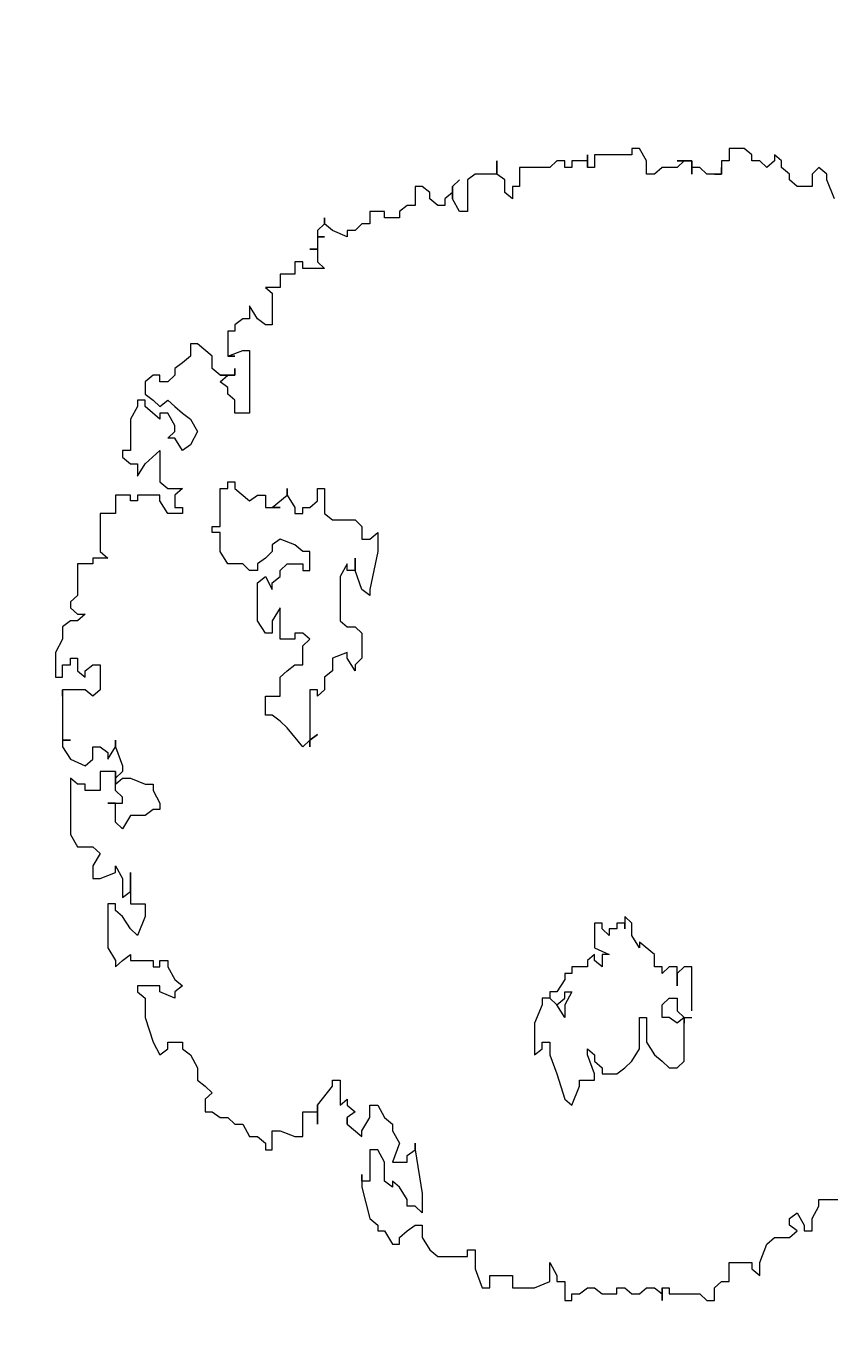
# Model space of a CAD drawing. Extents: x -30 to 1202, y 231 to 898.
# Drawn here: x 166.915 to 169.047, y 331.897 to 335.379 of the extents above; entities that cross this region are included whole.
import ezdxf

# ---------------------------------------------------------------- set-up
doc = ezdxf.new("R2010")
doc.units = 0
doc.header["$LTSCALE"] = 0.04
doc.layers.get('0').update_dxf_attribs({"linetype": 'CONTINUOUS'})
for name, color, linetype in [('0.5', 5, 'CONTINUOUS'), ('CONTORXXNP----00', 255, 'CONTINUOUS'), ('PISO', 1, 'CONTINUOUS')]:
    doc.layers.add(name, color=color, linetype=linetype)
doc.styles.get("Standard").update_dxf_attribs({"font": 'romans.shx'})

# ---------------------------------------------------------------- blocks, each defined once
blk = doc.blocks.new('ARB3')
at = {"color": 0}
for p, q in [((-0.4534, 0.1676), (-0.4702, 0.1607)), ((0.4302, 0.1537), (0.4302, 0.1737)), ((-0.4754, 0.1607), (-0.4812, 0.1537)), ((-0.4812, 0.1537), (-0.4754, 0.1476)), ((-0.4702, 0.1607), (-0.4754, 0.1607)), ((0.436, 0.1537), (0.4302, 0.1537)), ((0.447, 0.1476), (0.436, 0.1537)), ((-0.4754, 0.1476), (-0.4644, 0.1476)), ((-0.4644, 0.1476), (-0.4644, 0.1345)), ((0.4418, 0.1345), (0.4528, 0.1407)), ((0.4579, 0.1476), (0.447, 0.1476)), ((0.4528, 0.1407), (0.4579, 0.1407)), ((0.4579, 0.1407), (0.4579, 0.1476)), ((-0.4644, 0.1345), (-0.4702, 0.1276)), ((0.447, 0.1276), (0.4418, 0.1345)), ((0.4579, 0.1345), (0.4528, 0.1276)), ((0.4638, 0.1276), (0.4579, 0.1345)), ((-0.487, 0.1207), (-0.4922, 0.1145)), ((-0.4812, 0.1207), (-0.487, 0.1207)), ((-0.4754, 0.1276), (-0.4812, 0.1207)), ((-0.4702, 0.1276), (-0.4754, 0.1276)), ((0.4528, 0.1276), (0.447, 0.1276)), ((0.4638, 0.1145), (0.4638, 0.1276)), ((-0.4922, 0.1145), (-0.487, 0.1145)), ((-0.487, 0.1145), (-0.4812, 0.1076)), ((-0.4812, 0.1076), (-0.487, 0.1015)), ((0.4696, 0.1076), (0.4638, 0.1145)), ((0.4857, 0.1015), (0.4696, 0.1076)), ((-0.487, 0.0945), (-0.4922, 0.0945)), ((-0.487, 0.1015), (-0.487, 0.0945)), ((0.4973, 0.1015), (0.4857, 0.1015)), ((0.4857, 0.0745), (0.4857, 0.0945)), ((0.4857, 0.0945), (0.4915, 0.0945)), ((0.4915, 0.0945), (0.4973, 0.1015)), ((-0.498, 0.0745), (-0.487, 0.0745)), ((-0.487, 0.0745), (-0.487, 0.0676)), ((0.5025, 0.0745), (0.4857, 0.0745)), ((0.5025, 0.0676), (0.5025, 0.0745)), ((-0.487, 0.0676), (-0.4754, 0.0676)), ((-0.4754, 0.0676), (-0.4812, 0.0676)), ((-0.4812, 0.0676), (-0.4754, 0.0676)), ((-0.4754, 0.0676), (-0.4754, 0.0615)), ((-0.4754, 0.0615), (-0.4754, 0.0676)), ((-0.4754, 0.0676), (-0.4754, 0.0546)), ((0.5083, 0.0615), (0.5025, 0.0676)), ((0.5193, 0.0615), (0.5083, 0.0615)), ((0.5193, 0.0546), (0.5193, 0.0615)), ((-0.4754, 0.0546), (-0.4812, 0.0484)), ((-0.4812, 0.0484), (-0.4812, 0.0415)), ((0.5135, 0.0484), (0.5193, 0.0546)), ((0.5135, 0.0215), (0.5135, 0.0484)), ((-0.4754, 0.0415), (-0.487, 0.0415)), ((-0.487, 0.0415), (-0.487, 0.0284)), ((-0.4812, 0.0415), (-0.4754, 0.0415)), ((0.2635, 0.0415), (0.2248, 0.0415)), ((0.2248, 0.0415), (0.2248, 0.0346)), ((0.2693, 0.0346), (0.2693, 0.0415)), ((-0.487, 0.0284), (-0.487, 0.0346)), ((-0.487, 0.0346), (-0.4812, 0.0284)), ((-0.4812, 0.0284), (-0.4812, 0.0153)), ((0.2248, 0.0346), (0.2306, 0.0284)), ((0.2416, 0.0284), (0.2248, 0.0284)), ((0.2248, 0.0284), (0.2248, 0.0215)), ((0.2306, 0.0284), (0.2416, 0.0284)), ((0.2525, 0.0215), (0.2525, 0.0284)), ((0.2525, 0.0284), (0.2635, 0.0284)), ((0.2635, 0.0284), (0.2693, 0.0346)), ((0.3081, 0.0346), (0.2693, 0.0346)), ((0.2693, 0.0346), (0.2745, 0.0284)), ((0.2693, 0.0346), (0.2745, 0.0346)), ((0.2745, 0.0346), (0.2693, 0.0346)), ((0.2745, 0.0284), (0.2693, 0.0215)), ((0.3139, 0.0284), (0.3081, 0.0346)), ((0.3139, 0.0215), (0.3139, 0.0284)), ((-0.4812, 0.0153), (-0.4754, 0.0084)), ((0.2248, 0.0215), (0.2306, 0.0153)), ((0.2306, 0.0153), (0.2248, 0.0153)), ((0.2248, 0.0153), (0.2248, 0.0084)), ((0.2584, 0.0153), (0.2525, 0.0215)), ((0.2693, 0.0153), (0.2584, 0.0153)), ((0.2693, 0.0215), (0.2693, 0.0153)), ((0.3023, 0.0084), (0.3081, 0.0153)), ((0.3081, 0.0153), (0.3139, 0.0215)), ((0.5083, 0.0153), (0.5083, 0.0215)), ((0.5083, 0.0215), (0.5135, 0.0215)), ((0.5083, 0.0084), (0.5135, 0.0153)), ((0.5193, 0.0153), (0.5083, 0.0153)), ((0.5135, 0.0153), (0.5193, 0.0153)), ((-0.487, 0.0015), (-0.498, -0.0047)), ((-0.4754, 0.0015), (-0.487, 0.0015)), ((-0.4754, 0.0084), (-0.4754, 0.0015)), ((0.2138, 0.0084), (0.2028, -0.0047)), ((0.2248, 0.0084), (0.2138, 0.0084)), ((0.2693, -0.0047), (0.2693, 0.0015)), ((0.2693, 0.0015), (0.2913, 0.0015)), ((0.2913, 0.0015), (0.3023, 0.0084)), ((0.5083, 0.0015), (0.5083, 0.0084)), ((0.5135, -0.0047), (0.5083, 0.0015)), ((0.186, -0.0116), (0.1802, -0.0177)), ((0.197, -0.0116), (0.186, -0.0116)), ((0.208, -0.0047), (0.197, -0.0116)), ((0.2028, -0.0047), (0.208, -0.0047)), ((0.2971, -0.0047), (0.2693, -0.0047)), ((0.3081, -0.0116), (0.2971, -0.0047)), ((0.3139, -0.0177), (0.3081, -0.0116)), ((0.5083, -0.0177), (0.5135, -0.0116)), ((0.5135, -0.0116), (0.5135, -0.0047)), ((0.1802, -0.0177), (0.1912, -0.0177)), ((0.1912, -0.0177), (0.186, -0.0177)), ((0.186, -0.0177), (0.186, -0.0247)), ((0.3191, -0.0247), (0.3139, -0.0177)), ((0.5083, -0.0247), (0.5083, -0.0177)), ((0.186, -0.0247), (0.1912, -0.0247)), ((0.1912, -0.0247), (0.1912, -0.0316)), ((0.1912, -0.0316), (0.197, -0.0316)), ((0.197, -0.0316), (0.1912, -0.0377)), ((0.208, -0.0446), (0.2138, -0.0316)), ((0.2138, -0.0316), (0.2138, -0.0377)), ((0.3191, -0.0377), (0.3191, -0.0247)), ((0.5135, -0.0247), (0.5083, -0.0247)), ((0.5135, -0.0377), (0.5135, -0.0247)), ((-0.4922, -0.0446), (-0.4812, -0.0446)), ((-0.4812, -0.0446), (-0.4812, -0.0508)), ((0.1912, -0.0377), (0.186, -0.0377)), ((0.186, -0.0377), (0.186, -0.0446)), ((0.186, -0.0446), (0.208, -0.0446)), ((0.2138, -0.0377), (0.2248, -0.0377)), ((0.219, -0.0446), (0.2138, -0.0446)), ((0.2138, -0.0446), (0.219, -0.0508)), ((0.2248, -0.0377), (0.219, -0.0446)), ((0.2971, -0.0508), (0.3023, -0.0446)), ((0.3191, -0.0446), (0.3023, -0.0508)), ((0.3023, -0.0446), (0.3081, -0.0446)), ((0.3081, -0.0446), (0.3139, -0.0377)), ((0.3139, -0.0377), (0.3191, -0.0377)), ((0.3249, -0.0446), (0.3191, -0.0446)), ((0.3249, -0.0577), (0.3249, -0.0446)), ((0.5083, -0.0446), (0.5135, -0.0377)), ((0.5083, -0.0508), (0.5083, -0.0446)), ((-0.4812, -0.0508), (-0.4922, -0.0508)), ((-0.4922, -0.0508), (-0.487, -0.0508)), ((-0.487, -0.0508), (-0.487, -0.0646)), ((0.219, -0.0508), (0.2248, -0.0508)), ((0.2248, -0.0508), (0.2248, -0.0646)), ((0.3023, -0.0508), (0.2971, -0.0508)), ((0.3301, -0.0577), (0.3249, -0.0577)), ((0.3468, -0.0646), (0.3301, -0.0577)), ((0.5135, -0.0577), (0.5083, -0.0508)), ((0.5135, -0.0646), (0.5135, -0.0577)), ((-0.487, -0.0646), (-0.4812, -0.0646)), ((-0.4812, -0.0646), (-0.4812, -0.0708)), ((0.2248, -0.0646), (0.2306, -0.0646)), ((0.2306, -0.0646), (0.2306, -0.0708)), ((0.2467, -0.0708), (0.2467, -0.0646)), ((0.2467, -0.0646), (0.2584, -0.0708)), ((0.3417, -0.0708), (0.3468, -0.0646)), ((0.5193, -0.0646), (0.5135, -0.0646)), ((0.5193, -0.0708), (0.5193, -0.0646)), ((-0.4812, -0.0708), (-0.487, -0.0708)), ((-0.487, -0.0708), (-0.487, -0.0777)), ((-0.487, -0.0777), (-0.4812, -0.0839)), ((0.2306, -0.0708), (0.2358, -0.0708)), ((0.2358, -0.0708), (0.2467, -0.0777)), ((0.2525, -0.0708), (0.2467, -0.0708)), ((0.2467, -0.0777), (0.2467, -0.0839)), ((0.2584, -0.0777), (0.2525, -0.0708)), ((0.2525, -0.0839), (0.2584, -0.0777)), ((0.2584, -0.0777), (0.2525, -0.0839)), ((0.2584, -0.0708), (0.2693, -0.0708)), ((0.2693, -0.0708), (0.2584, -0.0777)), ((0.3023, -0.0839), (0.3191, -0.0777)), ((0.3191, -0.0777), (0.3417, -0.0708)), ((0.4857, -0.0839), (0.4973, -0.0777)), ((0.4973, -0.0777), (0.5025, -0.0777)), ((0.5025, -0.0777), (0.5025, -0.0708)), ((0.5025, -0.0708), (0.5193, -0.0708)), ((-0.4812, -0.0839), (-0.4812, -0.1108)), ((0.2467, -0.0839), (0.2525, -0.0839)), ((0.2525, -0.0839), (0.2525, -0.0908)), ((0.2525, -0.0908), (0.2584, -0.0908)), ((0.2584, -0.0908), (0.2745, -0.0977)), ((0.2913, -0.0908), (0.2913, -0.0839)), ((0.2913, -0.0839), (0.3023, -0.0839)), ((0.2971, -0.0908), (0.2913, -0.0908)), ((0.3023, -0.0977), (0.2971, -0.0908)), ((0.5025, -0.0839), (0.4857, -0.0839)), ((0.5083, -0.0977), (0.5025, -0.0839)), ((0.2745, -0.0977), (0.3023, -0.0977)), ((0.5083, -0.1169), (0.5083, -0.0977)), ((-0.4812, -0.1108), (-0.4644, -0.1108)), ((-0.4644, -0.1108), (-0.4644, -0.1169)), ((-0.4702, -0.1238), (-0.4754, -0.1308)), ((-0.4592, -0.1238), (-0.4702, -0.1238)), ((-0.4644, -0.1169), (-0.4534, -0.1169)), ((-0.4534, -0.1169), (-0.4592, -0.1238)), ((0.4973, -0.1369), (0.4973, -0.1169)), ((0.4973, -0.1169), (0.5083, -0.1169)), ((-0.4754, -0.1308), (-0.487, -0.1308)), ((-0.487, -0.1308), (-0.4754, -0.1308)), ((-0.4754, -0.1308), (-0.4754, -0.15)), ((0.5083, -0.1369), (0.4973, -0.1369)), ((0.5083, -0.1438), (0.5083, -0.1369)), ((-0.4754, -0.15), (-0.4702, -0.1569)), ((0.4747, -0.1569), (0.4747, -0.15)), ((0.4747, -0.15), (0.4915, -0.15)), ((0.4915, -0.15), (0.5083, -0.1438)), ((-0.4702, -0.1569), (-0.4424, -0.1569)), ((-0.4424, -0.1569), (-0.4424, -0.1638)), ((0.4805, -0.1569), (0.4747, -0.1569)), ((0.4805, -0.1831), (0.4805, -0.1569)), ((-0.4644, -0.17), (-0.4702, -0.1638)), ((-0.4702, -0.1638), (-0.4644, -0.17)), ((-0.4534, -0.17), (-0.4644, -0.17)), ((-0.4644, -0.17), (-0.4592, -0.17)), ((-0.4592, -0.17), (-0.4534, -0.1769)), ((-0.4424, -0.1638), (-0.4534, -0.17)), ((-0.4534, -0.1769), (-0.4476, -0.1769)), ((-0.4476, -0.1831), (-0.4534, -0.19)), ((-0.4476, -0.1769), (-0.4476, -0.1831)), ((0.4747, -0.19), (0.4805, -0.1831)), ((-0.4592, -0.19), (-0.4644, -0.1969)), ((-0.4644, -0.1969), (-0.4644, -0.2031)), ((-0.4534, -0.19), (-0.4592, -0.19)), ((0.3862, -0.2031), (0.425, -0.1969)), ((0.425, -0.1969), (0.4418, -0.1969)), ((0.4418, -0.1969), (0.436, -0.2031)), ((0.4528, -0.2031), (0.4528, -0.1969)), ((0.4528, -0.1969), (0.4638, -0.1969)), ((0.4638, -0.1969), (0.4747, -0.19)), ((-0.4644, -0.2031), (-0.4476, -0.2031)), ((-0.4476, -0.2031), (-0.4476, -0.21)), ((0.3862, -0.2031), (0.3804, -0.2031)), ((0.3804, -0.2031), (0.3862, -0.2031)), ((0.3914, -0.21), (0.3862, -0.2031)), ((0.436, -0.2031), (0.436, -0.21)), ((0.4579, -0.21), (0.4528, -0.2031)), ((-0.4476, -0.21), (-0.4424, -0.2169)), ((-0.4424, -0.2169), (-0.4366, -0.2169)), ((-0.4366, -0.2169), (-0.4366, -0.23)), ((0.3695, -0.223), (0.3804, -0.2169)), ((0.3804, -0.2169), (0.3972, -0.223)), ((0.3972, -0.21), (0.3914, -0.21)), ((0.3972, -0.223), (0.3972, -0.21)), ((0.4192, -0.2169), (0.414, -0.223)), ((0.4302, -0.21), (0.4192, -0.2169)), ((0.436, -0.21), (0.4302, -0.21)), ((0.4638, -0.2169), (0.4579, -0.21)), ((0.4696, -0.2169), (0.4638, -0.2169)), ((0.4696, -0.223), (0.4696, -0.2169)), ((-0.4366, -0.23), (-0.4424, -0.23)), ((-0.4424, -0.23), (-0.4424, -0.243)), ((0.3468, -0.2361), (0.3578, -0.23)), ((0.3578, -0.23), (0.3636, -0.223)), ((0.3636, -0.223), (0.3695, -0.223)), ((0.3972, -0.23), (0.3862, -0.2361)), ((0.414, -0.23), (0.3972, -0.23)), ((0.414, -0.223), (0.4192, -0.223)), ((0.4192, -0.223), (0.414, -0.23)), ((0.4579, -0.23), (0.4696, -0.223)), ((0.4579, -0.2361), (0.4579, -0.23)), ((-0.4424, -0.243), (-0.4315, -0.243)), ((-0.4315, -0.243), (-0.4315, -0.25)), ((-0.1531, -0.243), (-0.1589, -0.2361)), ((-0.1589, -0.2361), (-0.1421, -0.2361)), ((-0.1531, -0.25), (-0.1531, -0.243)), ((-0.1421, -0.2361), (-0.1085, -0.243)), ((-0.1085, -0.243), (-0.1033, -0.243)), ((-0.1033, -0.243), (-0.1085, -0.25)), ((0.3468, -0.243), (0.3468, -0.2361)), ((0.3578, -0.243), (0.3468, -0.243)), ((0.3695, -0.25), (0.3578, -0.243)), ((0.3862, -0.2361), (0.3862, -0.243)), ((0.3862, -0.243), (0.414, -0.243)), ((0.414, -0.243), (0.414, -0.25)), ((0.4192, -0.25), (0.447, -0.243)), ((0.447, -0.243), (0.4528, -0.2361)), ((0.4528, -0.2361), (0.4579, -0.2361)), ((-0.4315, -0.25), (-0.4256, -0.2561)), ((-0.1699, -0.2561), (-0.1641, -0.25)), ((-0.1641, -0.25), (-0.1531, -0.25)), ((-0.1085, -0.25), (-0.1253, -0.2561)), ((-0.0756, -0.2561), (-0.0698, -0.25)), ((-0.0698, -0.25), (-0.0478, -0.25)), ((-0.0478, -0.25), (-0.042, -0.2561)), ((0.3636, -0.263), (0.3746, -0.25)), ((0.3746, -0.25), (0.3695, -0.25)), ((0.414, -0.25), (0.4082, -0.25)), ((0.4082, -0.25), (0.4192, -0.25)), ((-0.4256, -0.2561), (-0.4256, -0.263)), ((-0.4256, -0.263), (-0.4198, -0.263)), ((-0.4198, -0.263), (-0.4256, -0.2761)), ((-0.1699, -0.2761), (-0.1699, -0.2561)), ((-0.1253, -0.2561), (-0.1363, -0.2561)), ((-0.1363, -0.2561), (-0.1253, -0.2561)), ((-0.1253, -0.263), (-0.1311, -0.263)), ((-0.1311, -0.263), (-0.1201, -0.2692)), ((-0.1253, -0.2561), (-0.1253, -0.263)), ((-0.0807, -0.2692), (-0.0756, -0.263)), ((-0.0756, -0.263), (-0.0756, -0.2561)), ((-0.0478, -0.263), (-0.053, -0.263)), ((-0.053, -0.263), (-0.0478, -0.2761)), ((-0.0368, -0.2561), (-0.0478, -0.263)), ((-0.042, -0.2561), (-0.0368, -0.2561)), ((0.3468, -0.2692), (0.3417, -0.263)), ((0.3417, -0.263), (0.3468, -0.263)), ((0.3468, -0.263), (0.3527, -0.2561)), ((0.3527, -0.2561), (0.3578, -0.263)), ((0.3578, -0.263), (0.3636, -0.263)), ((0.3636, -0.263), (0.3578, -0.263)), ((0.3578, -0.263), (0.3636, -0.263)), ((-0.4256, -0.2761), (-0.4315, -0.283)), ((-0.1757, -0.283), (-0.1699, -0.2761)), ((-0.1201, -0.2692), (-0.0807, -0.2692)), ((-0.0478, -0.2761), (-0.0368, -0.2761)), ((-0.0368, -0.2761), (-0.031, -0.283)), ((0.3249, -0.2761), (0.3249, -0.2692)), ((0.3249, -0.2692), (0.3468, -0.2692)), ((0.3301, -0.2761), (0.3249, -0.2761)), ((0.3468, -0.2892), (0.3301, -0.2761)), ((-0.4315, -0.283), (-0.4366, -0.283)), ((-0.4366, -0.283), (-0.4315, -0.283)), ((-0.4315, -0.283), (-0.4256, -0.2892)), ((-0.4256, -0.2892), (-0.4198, -0.2892)), ((-0.4198, -0.2892), (-0.4198, -0.283)), ((-0.4198, -0.283), (-0.4198, -0.2892)), ((-0.4198, -0.2892), (-0.4089, -0.2892)), ((-0.4089, -0.2892), (-0.4089, -0.2961)), ((-0.4089, -0.2961), (-0.4089, -0.2892)), ((-0.4089, -0.2892), (-0.3979, -0.2892)), ((-0.3979, -0.2892), (-0.3921, -0.283)), ((-0.3921, -0.283), (-0.3921, -0.3022)), ((-0.1976, -0.2892), (-0.1976, -0.283)), ((-0.1976, -0.283), (-0.1757, -0.283)), ((-0.1867, -0.2892), (-0.1976, -0.2892)), ((-0.1809, -0.2961), (-0.1867, -0.2892)), ((-0.031, -0.283), (-0.02, -0.283)), ((-0.02, -0.283), (-0.0142, -0.2892)), ((-0.0142, -0.2892), (-0.02, -0.2892)), ((-0.02, -0.2892), (-0.02, -0.2961)), ((0.0245, -0.2961), (0.0194, -0.2892)), ((0.0194, -0.2892), (0.0245, -0.2961)), ((0.3636, -0.2892), (0.3468, -0.2892)), ((0.3527, -0.3022), (0.3527, -0.2892)), ((0.3527, -0.2892), (0.3636, -0.2892)), ((-0.1809, -0.3022), (-0.1809, -0.2961)), ((-0.1253, -0.2961), (-0.1421, -0.2961)), ((-0.1421, -0.2961), (-0.1421, -0.3022)), ((-0.1253, -0.3022), (-0.1253, -0.2961)), ((-0.0646, -0.2961), (-0.0698, -0.3022)), ((-0.0588, -0.3022), (-0.0646, -0.2961)), ((-0.02, -0.2961), (0.0304, -0.2961)), ((0.0304, -0.2961), (0.0245, -0.2961)), ((0.0245, -0.2961), (0.0304, -0.3022)), ((-0.3921, -0.3022), (-0.3979, -0.3022)), ((-0.3979, -0.3022), (-0.3979, -0.3092)), ((-0.3979, -0.3092), (-0.3869, -0.3092)), ((-0.3869, -0.3092), (-0.3869, -0.3222)), ((-0.1918, -0.3161), (-0.1809, -0.3092)), ((-0.1757, -0.3022), (-0.1809, -0.3022)), ((-0.1809, -0.3092), (-0.1757, -0.3092)), ((-0.1757, -0.3092), (-0.1757, -0.3022)), ((-0.1479, -0.3092), (-0.1531, -0.3222)), ((-0.1421, -0.3022), (-0.1479, -0.3092)), ((-0.1311, -0.3161), (-0.1311, -0.3022)), ((-0.1311, -0.3022), (-0.1253, -0.3022)), ((-0.0698, -0.3022), (-0.0698, -0.3092)), ((-0.0698, -0.3092), (-0.0646, -0.3092)), ((-0.0646, -0.3092), (-0.0646, -0.3222)), ((-0.042, -0.3022), (-0.0588, -0.3022)), ((-0.042, -0.3092), (-0.042, -0.3022)), ((-0.0368, -0.3161), (-0.042, -0.3092)), ((0.0304, -0.3022), (0.0136, -0.3161)), ((0.3746, -0.3022), (0.3527, -0.3022)), ((0.3695, -0.3222), (0.3746, -0.3092)), ((0.3746, -0.3092), (0.3746, -0.3022)), ((-0.3869, -0.3222), (-0.3753, -0.3222)), ((-0.3753, -0.3222), (-0.3753, -0.3353)), ((-0.1918, -0.3161), (-0.1976, -0.3161)), ((-0.1976, -0.3161), (-0.1918, -0.3161)), ((-0.1809, -0.3292), (-0.1918, -0.3161)), ((-0.1809, -0.3353), (-0.1809, -0.3222)), ((-0.1809, -0.3222), (-0.1809, -0.3292)), ((-0.1809, -0.3292), (-0.1809, -0.3222)), ((-0.1809, -0.3222), (-0.1809, -0.3292)), ((-0.1531, -0.3222), (-0.1479, -0.3292)), ((-0.1253, -0.3222), (-0.1311, -0.3161)), ((-0.1201, -0.3222), (-0.1253, -0.3222)), ((-0.1143, -0.3292), (-0.1201, -0.3222)), ((-0.0646, -0.3222), (-0.0924, -0.3222)), ((-0.0924, -0.3222), (-0.0807, -0.3292)), ((-0.031, -0.3222), (-0.0368, -0.3161)), ((-0.0142, -0.3222), (-0.031, -0.3222)), ((-0.0142, -0.3353), (-0.0142, -0.3222)), ((0.0078, -0.3222), (0.0026, -0.3292)), ((0.0136, -0.3161), (0.0078, -0.3222)), ((0.3695, -0.3292), (0.3695, -0.3222)), ((-0.3753, -0.3353), (-0.3701, -0.3292)), ((-0.3701, -0.3292), (-0.3423, -0.3292)), ((-0.3423, -0.3353), (-0.3475, -0.3422)), ((-0.3423, -0.3292), (-0.3423, -0.3353)), ((-0.1918, -0.3422), (-0.1918, -0.3353)), ((-0.1918, -0.3353), (-0.1809, -0.3353)), ((-0.1479, -0.3292), (-0.1421, -0.3292)), ((-0.1421, -0.3292), (-0.1363, -0.3353)), ((-0.1363, -0.3353), (-0.1311, -0.3422)), ((-0.1201, -0.3353), (-0.1085, -0.3292)), ((-0.1143, -0.3422), (-0.1201, -0.3353)), ((-0.1085, -0.3292), (-0.1143, -0.3292)), ((-0.0807, -0.3292), (-0.0698, -0.3292)), ((-0.0698, -0.3353), (-0.0807, -0.3422)), ((-0.0698, -0.3292), (-0.0698, -0.3353)), ((0.0026, -0.3353), (-0.0142, -0.3353)), ((0.0026, -0.3292), (0.0026, -0.3353)), ((0.3862, -0.3292), (0.3695, -0.3292)), ((0.3746, -0.3422), (0.3804, -0.3353)), ((0.3804, -0.3353), (0.3862, -0.3353)), ((0.3862, -0.3353), (0.3862, -0.3292)), ((-0.3475, -0.3422), (-0.3591, -0.3492)), ((-0.1867, -0.3492), (-0.1918, -0.3422)), ((-0.1311, -0.3422), (-0.1253, -0.3422)), ((-0.1253, -0.3422), (-0.1253, -0.3492)), ((-0.0807, -0.3422), (-0.1143, -0.3422)), ((0.3746, -0.3492), (0.3746, -0.3422)), ((-0.3591, -0.3492), (-0.3475, -0.3492)), ((-0.3475, -0.3492), (-0.3475, -0.3553)), ((-0.3475, -0.3553), (-0.3423, -0.3622)), ((-0.3197, -0.3553), (-0.3197, -0.3492)), ((-0.3197, -0.3492), (-0.2642, -0.3492)), ((-0.3146, -0.3684), (-0.3197, -0.3553)), ((-0.2642, -0.3492), (-0.2642, -0.3622)), ((-0.1976, -0.3622), (-0.1867, -0.3492)), ((-0.1253, -0.3492), (-0.1311, -0.3553)), ((-0.1311, -0.3553), (-0.1311, -0.3684)), ((0.3636, -0.3553), (0.3746, -0.3492)), ((0.3636, -0.3622), (0.3636, -0.3553)), ((-0.3423, -0.3622), (-0.3365, -0.3622)), ((-0.3365, -0.3622), (-0.3365, -0.3684)), ((-0.3365, -0.3684), (-0.3146, -0.3684)), ((-0.3146, -0.3684), (-0.3146, -0.3622)), ((-0.3146, -0.3622), (-0.3146, -0.3684)), ((-0.2978, -0.3622), (-0.3036, -0.3622)), ((-0.3036, -0.3622), (-0.2978, -0.3622)), ((-0.2978, -0.3684), (-0.2978, -0.3622)), ((-0.2978, -0.3622), (-0.2978, -0.3753)), ((-0.2919, -0.3753), (-0.2978, -0.3684)), ((-0.2868, -0.3684), (-0.2919, -0.3753)), ((-0.281, -0.3684), (-0.2868, -0.3684)), ((-0.2758, -0.3622), (-0.281, -0.3684)), ((-0.2642, -0.3622), (-0.2758, -0.3622)), ((-0.2035, -0.3684), (-0.2035, -0.3622)), ((-0.2035, -0.3622), (-0.1976, -0.3622)), ((-0.1976, -0.3684), (-0.2035, -0.3684)), ((-0.1976, -0.3753), (-0.1976, -0.3684)), ((-0.1311, -0.3684), (-0.1421, -0.3753)), ((0.3578, -0.3684), (0.3636, -0.3622)), ((0.3578, -0.3753), (0.3578, -0.3684)), ((-0.3146, -0.3822), (-0.3255, -0.3953)), ((-0.3036, -0.3822), (-0.3146, -0.3822)), ((-0.2978, -0.3753), (-0.3036, -0.3822)), ((-0.1641, -0.3753), (-0.1976, -0.3753)), ((-0.1641, -0.3822), (-0.1641, -0.3753)), ((-0.1589, -0.3822), (-0.1641, -0.3822)), ((-0.1421, -0.3753), (-0.1589, -0.3753)), ((-0.1589, -0.3753), (-0.1589, -0.3822)), ((0.3301, -0.3884), (0.3359, -0.3822)), ((0.3359, -0.3822), (0.3417, -0.3884)), ((0.3527, -0.3822), (0.3578, -0.3753)), ((0.3527, -0.3884), (0.3527, -0.3822)), ((0.3249, -0.3953), (0.3301, -0.3884)), ((0.3417, -0.3884), (0.3527, -0.3884)), ((-0.3255, -0.3953), (-0.3255, -0.4014)), ((-0.3255, -0.4014), (-0.3146, -0.4014)), ((-0.3146, -0.4014), (-0.3087, -0.4084)), ((-0.2642, -0.4084), (-0.259, -0.4014)), ((-0.259, -0.4014), (-0.248, -0.3953)), ((-0.248, -0.3953), (-0.2364, -0.4014)), ((-0.2364, -0.4014), (-0.2312, -0.4084)), ((0.2971, -0.4084), (0.3023, -0.4014)), ((0.3023, -0.4014), (0.3139, -0.3953)), ((0.3139, -0.3953), (0.3249, -0.3953)), ((-0.3087, -0.4084), (-0.3036, -0.4153)), ((-0.3036, -0.4153), (-0.2978, -0.4153)), ((-0.2978, -0.4153), (-0.2919, -0.4214)), ((-0.2758, -0.4214), (-0.27, -0.4153)), ((-0.27, -0.4153), (-0.2642, -0.4084)), ((-0.2532, -0.4153), (-0.2642, -0.4214)), ((-0.248, -0.4153), (-0.2532, -0.4153)), ((-0.2422, -0.4214), (-0.248, -0.4153)), ((-0.2312, -0.4084), (-0.2422, -0.4153)), ((-0.2422, -0.4153), (-0.2422, -0.4214)), ((-0.1976, -0.4214), (-0.1976, -0.4084)), ((-0.1976, -0.4084), (-0.1918, -0.4153)), ((-0.1918, -0.4153), (-0.1809, -0.4153)), ((-0.1809, -0.4153), (-0.1809, -0.4084)), ((-0.1809, -0.4084), (-0.1757, -0.4084)), ((-0.1757, -0.4084), (-0.1757, -0.4214)), ((0.2248, -0.4214), (0.2358, -0.4153)), ((0.2358, -0.4153), (0.2416, -0.4084)), ((0.2416, -0.4084), (0.2467, -0.4153)), ((0.2467, -0.4153), (0.2525, -0.4153)), ((0.2525, -0.4153), (0.2467, -0.4284)), ((0.2913, -0.4214), (0.2913, -0.4084)), ((0.2913, -0.4084), (0.2971, -0.4084)), ((-0.2919, -0.4284), (-0.2978, -0.4284)), ((-0.2978, -0.4284), (-0.2978, -0.4345)), ((-0.2919, -0.4214), (-0.2919, -0.4284)), ((-0.27, -0.4284), (-0.2758, -0.4214)), ((-0.2758, -0.4345), (-0.27, -0.4284)), ((-0.259, -0.4284), (-0.27, -0.4414)), ((-0.2642, -0.4214), (-0.2642, -0.4284)), ((-0.2642, -0.4284), (-0.259, -0.4284)), ((-0.2196, -0.4414), (-0.2312, -0.4284)), ((-0.2312, -0.4284), (-0.2035, -0.4284)), ((-0.2035, -0.4284), (-0.1976, -0.4214)), ((-0.1867, -0.4284), (-0.1918, -0.4284)), ((-0.1918, -0.4284), (-0.1918, -0.4484)), ((-0.1757, -0.4214), (-0.1867, -0.4284)), ((0.0691, -0.4345), (0.0801, -0.4284)), ((0.0801, -0.4284), (0.0859, -0.4284)), ((0.0859, -0.4284), (0.0859, -0.4345)), ((0.219, -0.4284), (0.219, -0.4214)), ((0.219, -0.4214), (0.2248, -0.4214)), ((0.2248, -0.4284), (0.219, -0.4284)), ((0.2248, -0.4345), (0.2248, -0.4284)), ((0.2467, -0.4284), (0.2416, -0.4284)), ((0.2416, -0.4284), (0.2416, -0.4484)), ((0.2971, -0.4214), (0.2913, -0.4214)), ((0.2913, -0.4345), (0.3023, -0.4284)), ((0.3023, -0.4284), (0.2971, -0.4214)), ((-0.2978, -0.4345), (-0.2919, -0.4414)), ((-0.281, -0.4414), (-0.2758, -0.4345)), ((0.0633, -0.4414), (0.0633, -0.4345)), ((0.0633, -0.4345), (0.0691, -0.4345)), ((0.0859, -0.4345), (0.0911, -0.4414)), ((0.219, -0.4545), (0.219, -0.4345)), ((0.219, -0.4345), (0.2248, -0.4345)), ((0.2693, -0.4414), (0.2913, -0.4345)), ((-0.2919, -0.4414), (-0.281, -0.4414)), ((-0.27, -0.4414), (-0.2758, -0.4414)), ((-0.2758, -0.4414), (-0.2758, -0.4484)), ((-0.2758, -0.4484), (-0.27, -0.4484)), ((-0.27, -0.4484), (-0.259, -0.4545)), ((-0.2086, -0.4484), (-0.2196, -0.4414)), ((-0.2196, -0.4545), (-0.2196, -0.4484)), ((-0.2196, -0.4484), (-0.2086, -0.4484)), ((-0.1918, -0.4484), (-0.1867, -0.4484)), ((-0.1867, -0.4484), (-0.1867, -0.4545)), ((0.0581, -0.4545), (0.0633, -0.4414)), ((0.0911, -0.4414), (0.0911, -0.4545)), ((0.1692, -0.4545), (0.1692, -0.4414)), ((0.1692, -0.4414), (0.1802, -0.4414)), ((0.1802, -0.4414), (0.197, -0.4484)), ((0.197, -0.4484), (0.1912, -0.4545)), ((0.2416, -0.4484), (0.2467, -0.4484)), ((0.2467, -0.4484), (0.2525, -0.4414)), ((0.2525, -0.4414), (0.2693, -0.4414)), ((-0.259, -0.4545), (-0.2312, -0.4545)), ((-0.2312, -0.4545), (-0.2312, -0.4614)), ((-0.2312, -0.4614), (-0.2254, -0.4614)), ((-0.2254, -0.4614), (-0.2196, -0.4545)), ((-0.1867, -0.4545), (-0.1918, -0.4545)), ((-0.1918, -0.4545), (-0.1918, -0.4676)), ((0.0304, -0.4676), (0.0472, -0.4614)), ((0.0472, -0.4614), (0.0523, -0.4614)), ((0.0523, -0.4614), (0.0581, -0.4676)), ((0.0581, -0.4614), (0.0581, -0.4545)), ((0.0633, -0.4676), (0.0581, -0.4614)), ((0.0749, -0.4614), (0.0691, -0.4676)), ((0.0801, -0.4614), (0.0749, -0.4614)), ((0.0801, -0.4745), (0.0801, -0.4614)), ((0.0911, -0.4545), (0.1027, -0.4614)), ((0.1027, -0.4614), (0.0969, -0.4676)), ((0.1356, -0.4676), (0.1466, -0.4614)), ((0.1582, -0.4545), (0.1415, -0.4545)), ((0.1415, -0.4545), (0.1692, -0.4545)), ((0.1466, -0.4614), (0.1634, -0.4614)), ((0.1634, -0.4614), (0.1582, -0.4545)), ((0.1802, -0.4614), (0.175, -0.4676)), ((0.1912, -0.4545), (0.1802, -0.4614)), ((0.219, -0.4614), (0.2138, -0.4545)), ((0.2138, -0.4545), (0.219, -0.4545)), ((0.2248, -0.4676), (0.219, -0.4614)), ((-0.1918, -0.4676), (-0.1757, -0.4676)), ((-0.1757, -0.4676), (-0.1757, -0.4814)), ((-0.1421, -0.4814), (-0.1363, -0.4745)), ((-0.1363, -0.4745), (-0.1363, -0.4876)), ((0.0304, -0.4676), (0.0245, -0.4676)), ((0.0245, -0.4676), (0.0304, -0.4676)), ((0.0413, -0.4745), (0.0304, -0.4676)), ((0.0304, -0.4814), (0.0355, -0.4745)), ((0.0355, -0.4745), (0.0413, -0.4745)), ((0.0691, -0.4676), (0.0523, -0.4676)), ((0.0523, -0.4676), (0.0523, -0.4814)), ((0.0581, -0.4676), (0.0633, -0.4676)), ((0.0969, -0.4676), (0.0801, -0.4676)), ((0.0801, -0.4676), (0.0801, -0.4745)), ((0.1415, -0.4676), (0.1356, -0.4676)), ((0.1466, -0.4814), (0.1415, -0.4676)), ((0.175, -0.4676), (0.1692, -0.4676)), ((0.1692, -0.4676), (0.1692, -0.4745)), ((0.1692, -0.4745), (0.208, -0.4745)), ((0.208, -0.4745), (0.219, -0.4676)), ((0.219, -0.4676), (0.2248, -0.4676)), ((-0.1757, -0.4814), (-0.1421, -0.4814)), ((-0.042, -0.4876), (-0.042, -0.4814)), ((-0.042, -0.4814), (-0.02, -0.4814)), ((-0.02, -0.4814), (-0.0142, -0.4876)), ((0.0304, -0.4876), (0.0304, -0.4814)), ((0.0523, -0.4814), (0.0691, -0.4814)), ((0.0691, -0.4814), (0.0691, -0.4945)), ((0.1188, -0.4876), (0.1247, -0.4814)), ((0.1247, -0.4814), (0.1356, -0.4876)), ((0.1466, -0.4876), (0.1466, -0.4814)), ((-0.1363, -0.4876), (-0.1311, -0.4876)), ((-0.1311, -0.4876), (-0.1311, -0.5014)), ((-0.0866, -0.5014), (-0.0866, -0.4945)), ((-0.0866, -0.4945), (-0.0807, -0.5014)), ((-0.0368, -0.4945), (-0.042, -0.4876)), ((-0.0368, -0.5014), (-0.031, -0.4945)), ((-0.031, -0.4945), (-0.0368, -0.4945)), ((-0.0142, -0.4876), (-0.02, -0.4945)), ((-0.02, -0.4945), (-0.02, -0.5145)), ((0.0413, -0.4876), (0.0304, -0.4876)), ((0.0472, -0.4945), (0.0413, -0.4876)), ((0.0413, -0.5076), (0.0472, -0.4945)), ((0.0691, -0.4945), (0.0633, -0.4945)), ((0.0633, -0.4945), (0.0633, -0.5014)), ((0.1188, -0.5014), (0.1188, -0.4876)), ((0.1356, -0.4876), (0.1466, -0.4876)), ((-0.1311, -0.5014), (-0.1033, -0.5014)), ((-0.1033, -0.5014), (-0.0975, -0.5076)), ((-0.0975, -0.5076), (-0.0924, -0.5076)), ((-0.0924, -0.5076), (-0.0866, -0.5014)), ((-0.0807, -0.5014), (-0.0807, -0.5076)), ((-0.0807, -0.5076), (-0.0756, -0.5145)), ((-0.0478, -0.5076), (-0.0478, -0.5014)), ((-0.0478, -0.5014), (-0.0368, -0.5014)), ((-0.042, -0.5076), (-0.0478, -0.5076)), ((-0.042, -0.5145), (-0.042, -0.5076)), ((0.0245, -0.5145), (0.0245, -0.5076)), ((0.0245, -0.5076), (0.0245, -0.5145)), ((0.0304, -0.5145), (0.0413, -0.5076)), ((0.0633, -0.5014), (0.0581, -0.5076)), ((0.0581, -0.5076), (0.1079, -0.5076)), ((0.1079, -0.5076), (0.1188, -0.5014)), ((-0.0756, -0.5145), (-0.0646, -0.5145)), ((-0.0646, -0.5145), (-0.053, -0.5206)), ((-0.053, -0.5206), (-0.031, -0.5206)), ((-0.031, -0.5145), (-0.042, -0.5145)), ((-0.031, -0.5206), (-0.031, -0.5145)), ((-0.02, -0.5145), (-0.0142, -0.5145)), ((-0.0142, -0.5145), (-0.02, -0.5145)), ((-0.02, -0.5145), (0.0245, -0.5145)), ((0.0245, -0.5145), (0.0304, -0.5145))]:
    blk.add_line(p, q, dxfattribs=at)
for p, q in [((-0.4922, 0.0945), (-0.498, 0.0876)), ((-0.498, 0.0876), (-0.498, 0.0745)), ((-0.498, -0.0047), (-0.498, -0.0116)), ((-0.498, -0.0116), (-0.4922, -0.0116)), ((-0.4922, -0.0116), (-0.4922, -0.0446))]:
    blk.add_line(p, q)
at = {"layer": 'CONTORXXNP----00'}
for p, q in [((-0.4534, 0.1676), (-0.4702, 0.1607)), ((0.4302, 0.1537), (0.4302, 0.1737)), ((-0.4754, 0.1607), (-0.4812, 0.1537)), ((-0.4812, 0.1537), (-0.4754, 0.1476)), ((-0.4702, 0.1607), (-0.4754, 0.1607)), ((0.436, 0.1537), (0.4302, 0.1537)), ((0.447, 0.1476), (0.436, 0.1537)), ((-0.4754, 0.1476), (-0.4644, 0.1476)), ((-0.4644, 0.1476), (-0.4644, 0.1345)), ((0.4418, 0.1345), (0.4528, 0.1407)), ((0.4579, 0.1476), (0.447, 0.1476)), ((0.4528, 0.1407), (0.4579, 0.1407)), ((0.4579, 0.1407), (0.4579, 0.1476)), ((-0.4644, 0.1345), (-0.4702, 0.1276)), ((0.447, 0.1276), (0.4418, 0.1345)), ((0.4579, 0.1345), (0.4528, 0.1276)), ((0.4638, 0.1276), (0.4579, 0.1345)), ((-0.487, 0.1207), (-0.4922, 0.1145)), ((-0.4812, 0.1207), (-0.487, 0.1207)), ((-0.4754, 0.1276), (-0.4812, 0.1207)), ((-0.4702, 0.1276), (-0.4754, 0.1276)), ((0.4528, 0.1276), (0.447, 0.1276)), ((0.4638, 0.1145), (0.4638, 0.1276)), ((-0.4922, 0.1145), (-0.487, 0.1145)), ((-0.487, 0.1145), (-0.4812, 0.1076)), ((-0.4812, 0.1076), (-0.487, 0.1015)), ((0.4696, 0.1076), (0.4638, 0.1145)), ((0.4857, 0.1015), (0.4696, 0.1076)), ((-0.4922, 0.0945), (-0.498, 0.0876)), ((-0.487, 0.0945), (-0.4922, 0.0945)), ((-0.487, 0.1015), (-0.487, 0.0945)), ((0.4973, 0.1015), (0.4857, 0.1015)), ((0.4857, 0.0945), (0.4915, 0.0945)), ((0.4857, 0.0745), (0.4857, 0.0945)), ((0.4915, 0.0945), (0.4973, 0.1015)), ((-0.498, 0.0876), (-0.498, 0.0745)), ((-0.498, 0.0745), (-0.487, 0.0745)), ((-0.487, 0.0745), (-0.487, 0.0676)), ((0.5025, 0.0745), (0.4857, 0.0745)), ((0.5025, 0.0676), (0.5025, 0.0745)), ((-0.487, 0.0676), (-0.4754, 0.0676)), ((-0.4812, 0.0676), (-0.4754, 0.0676)), ((-0.4754, 0.0676), (-0.4812, 0.0676)), ((-0.4754, 0.0676), (-0.4754, 0.0546)), ((-0.4754, 0.0615), (-0.4754, 0.0676)), ((-0.4754, 0.0676), (-0.4754, 0.0615)), ((0.5083, 0.0615), (0.5025, 0.0676)), ((0.5193, 0.0615), (0.5083, 0.0615)), ((0.5193, 0.0546), (0.5193, 0.0615)), ((-0.4754, 0.0546), (-0.4812, 0.0484)), ((-0.4812, 0.0484), (-0.4812, 0.0415)), ((0.5135, 0.0484), (0.5193, 0.0546)), ((0.5135, 0.0215), (0.5135, 0.0484)), ((-0.487, 0.0415), (-0.4812, 0.0415)), ((-0.487, 0.0346), (-0.487, 0.0415)), ((-0.487, 0.0346), (-0.4812, 0.0284)), ((-0.4812, 0.0284), (-0.4812, 0.0153)), ((-0.4812, 0.0153), (-0.4754, 0.0084)), ((0.5083, 0.0215), (0.5135, 0.0215)), ((0.5083, 0.0153), (0.5083, 0.0215)), ((0.5083, 0.0153), (0.5135, 0.0153)), ((0.5083, 0.0084), (0.5135, 0.0153)), ((-0.487, 0.0015), (-0.498, -0.0047)), ((-0.4754, 0.0015), (-0.487, 0.0015)), ((-0.4754, 0.0084), (-0.4754, 0.0015)), ((0.5083, 0.0015), (0.5083, 0.0084)), ((0.5135, -0.0047), (0.5083, 0.0015)), ((-0.498, -0.0047), (-0.498, -0.0116)), ((-0.498, -0.0116), (-0.4922, -0.0116)), ((-0.4922, -0.0116), (-0.4922, -0.0446)), ((0.5083, -0.0177), (0.5135, -0.0116)), ((0.5135, -0.0116), (0.5135, -0.0047)), ((0.5083, -0.0247), (0.5083, -0.0177)), ((0.5135, -0.0247), (0.5083, -0.0247)), ((0.5135, -0.0377), (0.5135, -0.0247)), ((-0.4922, -0.0446), (-0.4812, -0.0446)), ((-0.4812, -0.0446), (-0.4812, -0.0508)), ((0.5083, -0.0446), (0.5135, -0.0377)), ((0.5083, -0.0508), (0.5083, -0.0446)), ((-0.487, -0.0508), (-0.4812, -0.0508)), ((-0.487, -0.0508), (-0.487, -0.0646)), ((0.5135, -0.0577), (0.5083, -0.0508)), ((0.5135, -0.0646), (0.5135, -0.0577)), ((-0.487, -0.0646), (-0.4812, -0.0646)), ((-0.4812, -0.0646), (-0.4812, -0.0708)), ((0.5193, -0.0646), (0.5135, -0.0646)), ((0.5193, -0.0708), (0.5193, -0.0646)), ((-0.487, -0.0708), (-0.487, -0.0777)), ((-0.4812, -0.0708), (-0.487, -0.0708)), ((-0.487, -0.0777), (-0.4812, -0.0839)), ((0.4857, -0.0839), (0.4973, -0.0777)), ((0.4973, -0.0777), (0.5025, -0.0777)), ((0.5025, -0.0708), (0.5193, -0.0708)), ((0.5025, -0.0777), (0.5025, -0.0708)), ((-0.4812, -0.0839), (-0.4812, -0.1108)), ((0.5025, -0.0839), (0.4857, -0.0839)), ((0.5083, -0.0977), (0.5025, -0.0839)), ((0.5083, -0.1169), (0.5083, -0.0977)), ((-0.4812, -0.1108), (-0.4644, -0.1108)), ((-0.4644, -0.1108), (-0.4644, -0.1169)), ((-0.4702, -0.1238), (-0.4754, -0.1308)), ((-0.4592, -0.1238), (-0.4702, -0.1238)), ((-0.4644, -0.1169), (-0.4534, -0.1169)), ((-0.4534, -0.1169), (-0.4592, -0.1238)), ((0.4973, -0.1169), (0.5083, -0.1169)), ((0.4973, -0.1369), (0.4973, -0.1169)), ((-0.4754, -0.1308), (-0.4754, -0.15)), ((0.5083, -0.1369), (0.4973, -0.1369)), ((0.5083, -0.1438), (0.5083, -0.1369)), ((-0.4754, -0.15), (-0.4702, -0.1569)), ((0.4747, -0.15), (0.4915, -0.15)), ((0.4747, -0.1569), (0.4747, -0.15)), ((0.4915, -0.15), (0.5083, -0.1438)), ((-0.4702, -0.1569), (-0.4424, -0.1569)), ((-0.4424, -0.1569), (-0.4424, -0.1638)), ((0.4805, -0.1569), (0.4747, -0.1569)), ((0.4805, -0.1831), (0.4805, -0.1569)), ((-0.4592, -0.17), (-0.4534, -0.17)), ((-0.4592, -0.17), (-0.4534, -0.1769)), ((-0.4424, -0.1638), (-0.4534, -0.17)), ((-0.4534, -0.1769), (-0.4476, -0.1769)), ((-0.4476, -0.1831), (-0.4534, -0.19)), ((-0.4476, -0.1769), (-0.4476, -0.1831)), ((0.4747, -0.19), (0.4805, -0.1831)), ((-0.4592, -0.19), (-0.4644, -0.1969)), ((-0.4644, -0.1969), (-0.4644, -0.2031)), ((-0.4534, -0.19), (-0.4592, -0.19)), ((0.3862, -0.2031), (0.425, -0.1969)), ((0.425, -0.1969), (0.4418, -0.1969)), ((0.4418, -0.1969), (0.436, -0.2031)), ((0.4528, -0.1969), (0.4638, -0.1969)), ((0.4528, -0.2031), (0.4528, -0.1969)), ((0.4638, -0.1969), (0.4747, -0.19)), ((-0.4644, -0.2031), (-0.4476, -0.2031)), ((-0.4476, -0.2031), (-0.4476, -0.21)), ((0.3914, -0.21), (0.3862, -0.2031)), ((0.436, -0.2031), (0.436, -0.21)), ((0.4579, -0.21), (0.4528, -0.2031)), ((-0.4476, -0.21), (-0.4424, -0.2169)), ((-0.4424, -0.2169), (-0.4366, -0.2169)), ((-0.4366, -0.2169), (-0.4366, -0.23)), ((0.3695, -0.223), (0.3804, -0.2169)), ((0.3804, -0.2169), (0.3972, -0.223)), ((0.3972, -0.21), (0.3914, -0.21)), ((0.3972, -0.223), (0.3972, -0.21)), ((0.4192, -0.2169), (0.414, -0.223)), ((0.4302, -0.21), (0.4192, -0.2169)), ((0.436, -0.21), (0.4302, -0.21)), ((0.4638, -0.2169), (0.4579, -0.21)), ((0.4696, -0.2169), (0.4638, -0.2169)), ((0.4696, -0.223), (0.4696, -0.2169)), ((-0.4424, -0.23), (-0.4424, -0.243)), ((-0.4366, -0.23), (-0.4424, -0.23)), ((0.3468, -0.2361), (0.3578, -0.23)), ((0.3578, -0.23), (0.3636, -0.223)), ((0.3636, -0.223), (0.3695, -0.223)), ((0.3972, -0.23), (0.3862, -0.2361)), ((0.414, -0.23), (0.3972, -0.23)), ((0.4192, -0.223), (0.414, -0.23)), ((0.414, -0.223), (0.4192, -0.223)), ((0.4579, -0.23), (0.4696, -0.223)), ((0.4579, -0.2361), (0.4579, -0.23)), ((-0.4424, -0.243), (-0.4315, -0.243)), ((-0.4315, -0.243), (-0.4315, -0.25)), ((0.3468, -0.243), (0.3468, -0.2361)), ((0.3578, -0.243), (0.3468, -0.243)), ((0.3695, -0.25), (0.3578, -0.243)), ((0.3862, -0.2361), (0.3862, -0.243)), ((0.3862, -0.243), (0.414, -0.243)), ((0.414, -0.243), (0.414, -0.25)), ((0.4192, -0.25), (0.447, -0.243)), ((0.447, -0.243), (0.4528, -0.2361)), ((0.4528, -0.2361), (0.4579, -0.2361)), ((-0.4315, -0.25), (-0.4256, -0.2561)), ((0.3636, -0.263), (0.3746, -0.25)), ((0.3746, -0.25), (0.3695, -0.25)), ((0.414, -0.25), (0.4192, -0.25)), ((-0.4256, -0.2561), (-0.4256, -0.263)), ((-0.4198, -0.263), (-0.4256, -0.2761)), ((-0.4256, -0.263), (-0.4198, -0.263)), ((0.3417, -0.263), (0.3468, -0.263)), ((0.3468, -0.2692), (0.3417, -0.263)), ((0.3468, -0.263), (0.3527, -0.2561)), ((0.3527, -0.2561), (0.3578, -0.263)), ((0.3578, -0.263), (0.3636, -0.263)), ((0.3636, -0.263), (0.3578, -0.263)), ((0.3578, -0.263), (0.3636, -0.263)), ((-0.4256, -0.2761), (-0.4315, -0.283)), ((0.3249, -0.2692), (0.3468, -0.2692)), ((0.3249, -0.2761), (0.3249, -0.2692)), ((0.3301, -0.2761), (0.3249, -0.2761)), ((0.3468, -0.2892), (0.3301, -0.2761)), ((-0.4315, -0.283), (-0.4256, -0.2892)), ((-0.4256, -0.2892), (-0.4198, -0.2892)), ((-0.4198, -0.2892), (-0.4089, -0.2892)), ((-0.4089, -0.2892), (-0.3979, -0.2892)), ((-0.3979, -0.2892), (-0.3921, -0.283)), ((-0.3921, -0.283), (-0.3921, -0.3022)), ((0.3468, -0.2892), (0.3527, -0.2892)), ((0.3527, -0.3022), (0.3527, -0.2892)), ((-0.3979, -0.3022), (-0.3979, -0.3092)), ((-0.3921, -0.3022), (-0.3979, -0.3022)), ((-0.3979, -0.3092), (-0.3869, -0.3092)), ((-0.3869, -0.3092), (-0.3869, -0.3222)), ((0.3746, -0.3022), (0.3527, -0.3022)), ((0.3695, -0.3222), (0.3746, -0.3092)), ((0.3746, -0.3092), (0.3746, -0.3022)), ((-0.3869, -0.3222), (-0.3753, -0.3222)), ((-0.3753, -0.3222), (-0.3753, -0.3353)), ((0.3695, -0.3292), (0.3695, -0.3222)), ((-0.3753, -0.3353), (-0.3701, -0.3292)), ((-0.3701, -0.3292), (-0.3423, -0.3292)), ((-0.3423, -0.3353), (-0.3475, -0.3422)), ((-0.3423, -0.3292), (-0.3423, -0.3353)), ((0.3862, -0.3292), (0.3695, -0.3292)), ((0.3746, -0.3422), (0.3804, -0.3353)), ((0.3804, -0.3353), (0.3862, -0.3353)), ((0.3862, -0.3353), (0.3862, -0.3292)), ((-0.3475, -0.3422), (-0.3591, -0.3492)), ((0.3746, -0.3492), (0.3746, -0.3422)), ((-0.3591, -0.3492), (-0.3475, -0.3492)), ((-0.3475, -0.3492), (-0.3475, -0.3553)), ((-0.3475, -0.3553), (-0.3423, -0.3622)), ((-0.3197, -0.3492), (-0.2642, -0.3492)), ((-0.3197, -0.3553), (-0.3197, -0.3492)), ((-0.3146, -0.3684), (-0.3197, -0.3553)), ((-0.2642, -0.3492), (-0.2642, -0.3622)), ((0.3636, -0.3553), (0.3746, -0.3492)), ((0.3636, -0.3622), (0.3636, -0.3553)), ((-0.3423, -0.3622), (-0.3365, -0.3622)), ((-0.3365, -0.3622), (-0.3365, -0.3684)), ((-0.3365, -0.3684), (-0.3146, -0.3684)), ((-0.2978, -0.3753), (-0.2978, -0.3684)), ((-0.2919, -0.3753), (-0.2978, -0.3684)), ((-0.2868, -0.3684), (-0.2919, -0.3753)), ((-0.281, -0.3684), (-0.2868, -0.3684)), ((-0.2758, -0.3622), (-0.281, -0.3684)), ((-0.2642, -0.3622), (-0.2758, -0.3622)), ((0.3578, -0.3684), (0.3636, -0.3622)), ((0.3578, -0.3753), (0.3578, -0.3684)), ((-0.3146, -0.3822), (-0.3255, -0.3953)), ((-0.3036, -0.3822), (-0.3146, -0.3822)), ((-0.2978, -0.3753), (-0.3036, -0.3822)), ((0.3301, -0.3884), (0.3359, -0.3822)), ((0.3359, -0.3822), (0.3417, -0.3884)), ((0.3527, -0.3822), (0.3578, -0.3753)), ((0.3527, -0.3884), (0.3527, -0.3822)), ((0.3249, -0.3953), (0.3301, -0.3884)), ((0.3417, -0.3884), (0.3527, -0.3884)), ((-0.3255, -0.3953), (-0.3255, -0.4014)), ((-0.3255, -0.4014), (-0.3146, -0.4014)), ((-0.3146, -0.4014), (-0.3087, -0.4084)), ((-0.2642, -0.4084), (-0.259, -0.4014)), ((-0.259, -0.4014), (-0.248, -0.3953)), ((-0.248, -0.3953), (-0.2364, -0.4014)), ((-0.2364, -0.4014), (-0.2312, -0.4084)), ((0.2971, -0.4084), (0.3023, -0.4014)), ((0.3023, -0.4014), (0.3139, -0.3953)), ((0.3139, -0.3953), (0.3249, -0.3953)), ((-0.3087, -0.4084), (-0.3036, -0.4153)), ((-0.3036, -0.4153), (-0.2978, -0.4153)), ((-0.2978, -0.4153), (-0.2919, -0.4214)), ((-0.2758, -0.4214), (-0.27, -0.4153)), ((-0.27, -0.4153), (-0.2642, -0.4084)), ((-0.2532, -0.4153), (-0.2642, -0.4214)), ((-0.248, -0.4153), (-0.2532, -0.4153)), ((-0.2422, -0.4214), (-0.248, -0.4153)), ((-0.2312, -0.4084), (-0.2422, -0.4153)), ((-0.2422, -0.4153), (-0.2422, -0.4214)), ((-0.1976, -0.4084), (-0.1918, -0.4153)), ((-0.1976, -0.4214), (-0.1976, -0.4084)), ((-0.1918, -0.4153), (-0.1809, -0.4153)), ((-0.1809, -0.4084), (-0.1757, -0.4084)), ((-0.1809, -0.4153), (-0.1809, -0.4084)), ((-0.1757, -0.4084), (-0.1757, -0.4214)), ((0.2248, -0.4214), (0.2358, -0.4153)), ((0.2358, -0.4153), (0.2416, -0.4084)), ((0.2416, -0.4084), (0.2467, -0.4153)), ((0.2525, -0.4153), (0.2467, -0.4284)), ((0.2467, -0.4153), (0.2525, -0.4153)), ((0.2913, -0.4084), (0.2971, -0.4084)), ((0.2913, -0.4214), (0.2913, -0.4084)), ((-0.2978, -0.4284), (-0.2978, -0.4345)), ((-0.2919, -0.4284), (-0.2978, -0.4284)), ((-0.2919, -0.4214), (-0.2919, -0.4284)), ((-0.27, -0.4284), (-0.2758, -0.4214)), ((-0.2758, -0.4345), (-0.27, -0.4284)), ((-0.259, -0.4284), (-0.27, -0.4414)), ((-0.2642, -0.4214), (-0.2642, -0.4284)), ((-0.2642, -0.4284), (-0.259, -0.4284)), ((-0.2312, -0.4284), (-0.2035, -0.4284)), ((-0.2196, -0.4414), (-0.2312, -0.4284)), ((-0.2035, -0.4284), (-0.1976, -0.4214)), ((-0.1918, -0.4284), (-0.1918, -0.4484)), ((-0.1867, -0.4284), (-0.1918, -0.4284)), ((-0.1757, -0.4214), (-0.1867, -0.4284)), ((0.219, -0.4214), (0.2248, -0.4214)), ((0.219, -0.4284), (0.219, -0.4214)), ((0.2248, -0.4284), (0.219, -0.4284)), ((0.2248, -0.4345), (0.2248, -0.4284)), ((0.2416, -0.4284), (0.2416, -0.4484)), ((0.2467, -0.4284), (0.2416, -0.4284)), ((0.2971, -0.4214), (0.2913, -0.4214)), ((0.2913, -0.4345), (0.3023, -0.4284)), ((0.3023, -0.4284), (0.2971, -0.4214)), ((-0.2978, -0.4345), (-0.2919, -0.4414)), ((-0.281, -0.4414), (-0.2758, -0.4345)), ((0.219, -0.4345), (0.2248, -0.4345)), ((0.219, -0.4545), (0.219, -0.4345)), ((0.2693, -0.4414), (0.2913, -0.4345)), ((-0.2919, -0.4414), (-0.281, -0.4414)), ((-0.2758, -0.4414), (-0.2758, -0.4484)), ((-0.27, -0.4414), (-0.2758, -0.4414)), ((-0.2758, -0.4484), (-0.27, -0.4484)), ((-0.27, -0.4484), (-0.259, -0.4545)), ((-0.2086, -0.4484), (-0.2196, -0.4414)), ((-0.2196, -0.4484), (-0.2086, -0.4484)), ((-0.2196, -0.4545), (-0.2196, -0.4484)), ((-0.1918, -0.4484), (-0.1867, -0.4484)), ((-0.1867, -0.4484), (-0.1867, -0.4545)), ((0.1692, -0.4414), (0.1802, -0.4414)), ((0.1692, -0.4545), (0.1692, -0.4414)), ((0.1802, -0.4414), (0.197, -0.4484)), ((0.197, -0.4484), (0.1912, -0.4545)), ((0.2416, -0.4484), (0.2467, -0.4484)), ((0.2467, -0.4484), (0.2525, -0.4414)), ((0.2525, -0.4414), (0.2693, -0.4414)), ((-0.259, -0.4545), (-0.2312, -0.4545)), ((-0.2312, -0.4545), (-0.2312, -0.4614)), ((-0.2312, -0.4614), (-0.2254, -0.4614)), ((-0.2254, -0.4614), (-0.2196, -0.4545)), ((-0.1918, -0.4545), (-0.1918, -0.4676)), ((-0.1867, -0.4545), (-0.1918, -0.4545)), ((0.0304, -0.4676), (0.0472, -0.4614)), ((0.0472, -0.4614), (0.0523, -0.4614)), ((0.0523, -0.4614), (0.0581, -0.4676)), ((0.1356, -0.4676), (0.1466, -0.4614)), ((0.1466, -0.4614), (0.1634, -0.4614)), ((0.1582, -0.4545), (0.1692, -0.4545)), ((0.1634, -0.4614), (0.1582, -0.4545)), ((0.1802, -0.4614), (0.175, -0.4676)), ((0.1912, -0.4545), (0.1802, -0.4614)), ((0.2138, -0.4545), (0.219, -0.4545)), ((0.219, -0.4614), (0.2138, -0.4545)), ((0.2248, -0.4676), (0.219, -0.4614)), ((-0.1918, -0.4676), (-0.1757, -0.4676)), ((-0.1757, -0.4676), (-0.1757, -0.4814)), ((-0.1421, -0.4814), (-0.1363, -0.4745)), ((-0.1363, -0.4745), (-0.1363, -0.4876)), ((0.0413, -0.4745), (0.0304, -0.4676)), ((0.0304, -0.4814), (0.0355, -0.4745)), ((0.0355, -0.4745), (0.0413, -0.4745)), ((0.0523, -0.4676), (0.0581, -0.4676)), ((0.0523, -0.4676), (0.0523, -0.4814)), ((0.1415, -0.4676), (0.1356, -0.4676)), ((0.1466, -0.4814), (0.1415, -0.4676)), ((0.1692, -0.4676), (0.1692, -0.4745)), ((0.175, -0.4676), (0.1692, -0.4676)), ((0.1692, -0.4745), (0.208, -0.4745)), ((0.208, -0.4745), (0.219, -0.4676)), ((0.219, -0.4676), (0.2248, -0.4676)), ((-0.1757, -0.4814), (-0.1421, -0.4814)), ((-0.042, -0.4814), (-0.02, -0.4814)), ((-0.042, -0.4876), (-0.042, -0.4814)), ((-0.02, -0.4814), (-0.0142, -0.4876)), ((0.0304, -0.4876), (0.0304, -0.4814)), ((0.0523, -0.4814), (0.0691, -0.4814)), ((0.0691, -0.4814), (0.0691, -0.4945)), ((0.1188, -0.4876), (0.1247, -0.4814)), ((0.1247, -0.4814), (0.1356, -0.4876)), ((0.1466, -0.4876), (0.1466, -0.4814)), ((-0.1363, -0.4876), (-0.1311, -0.4876)), ((-0.1311, -0.4876), (-0.1311, -0.5014)), ((-0.0866, -0.4945), (-0.0807, -0.5014)), ((-0.0866, -0.5014), (-0.0866, -0.4945)), ((-0.0368, -0.4945), (-0.042, -0.4876)), ((-0.031, -0.4945), (-0.0368, -0.4945)), ((-0.0368, -0.5014), (-0.031, -0.4945)), ((-0.0142, -0.4876), (-0.02, -0.4945)), ((-0.02, -0.4945), (-0.02, -0.5145)), ((0.0413, -0.4876), (0.0304, -0.4876)), ((0.0472, -0.4945), (0.0413, -0.4876)), ((0.0413, -0.5076), (0.0472, -0.4945)), ((0.0633, -0.4945), (0.0633, -0.5014)), ((0.0691, -0.4945), (0.0633, -0.4945)), ((0.1188, -0.5014), (0.1188, -0.4876)), ((0.1356, -0.4876), (0.1466, -0.4876)), ((-0.1311, -0.5014), (-0.1033, -0.5014)), ((-0.1033, -0.5014), (-0.0975, -0.5076)), ((-0.0975, -0.5076), (-0.0924, -0.5076)), ((-0.0924, -0.5076), (-0.0866, -0.5014)), ((-0.0807, -0.5014), (-0.0807, -0.5076)), ((-0.0807, -0.5076), (-0.0756, -0.5145)), ((-0.0478, -0.5014), (-0.0368, -0.5014)), ((-0.0478, -0.5076), (-0.0478, -0.5014)), ((-0.042, -0.5076), (-0.0478, -0.5076)), ((-0.042, -0.5145), (-0.042, -0.5076)), ((0.0304, -0.5145), (0.0413, -0.5076)), ((0.0633, -0.5014), (0.0581, -0.5076)), ((0.0581, -0.5076), (0.1079, -0.5076)), ((0.1079, -0.5076), (0.1188, -0.5014)), ((-0.0756, -0.5145), (-0.0646, -0.5145)), ((-0.0646, -0.5145), (-0.053, -0.5206)), ((-0.053, -0.5206), (-0.031, -0.5206)), ((-0.031, -0.5145), (-0.042, -0.5145)), ((-0.031, -0.5206), (-0.031, -0.5145)), ((-0.02, -0.5145), (0.0245, -0.5145)), ((-0.0142, -0.5145), (-0.02, -0.5145)), ((-0.02, -0.5145), (-0.0142, -0.5145)), ((0.0245, -0.5145), (0.0304, -0.5145))]:
    blk.add_line(p, q, dxfattribs=at)
at = {"flags": 11}
blk.add_attdef('CENTROIDE', (-0.1114, -0.0329), '', height=0.0504, dxfattribs=at)

msp = doc.modelspace()

# ---------------------------------------------------------------- linework, layer by layer
at = {"layer": '0.5'}
msp.add_arc((241.6448, 369.3595), 80.5866, 170.557845, 170.557845, dxfattribs=at)

# ---------------------------------------------------------------- block references
at = {"layer": 'PISO', "xscale": 3, "yscale": 3, "zscale": 3, "rotation": 270}
msp.add_blockref('ARB3', (168.5548, 333.5614), dxfattribs=at)

doc.saveas('drawing.dxf')
